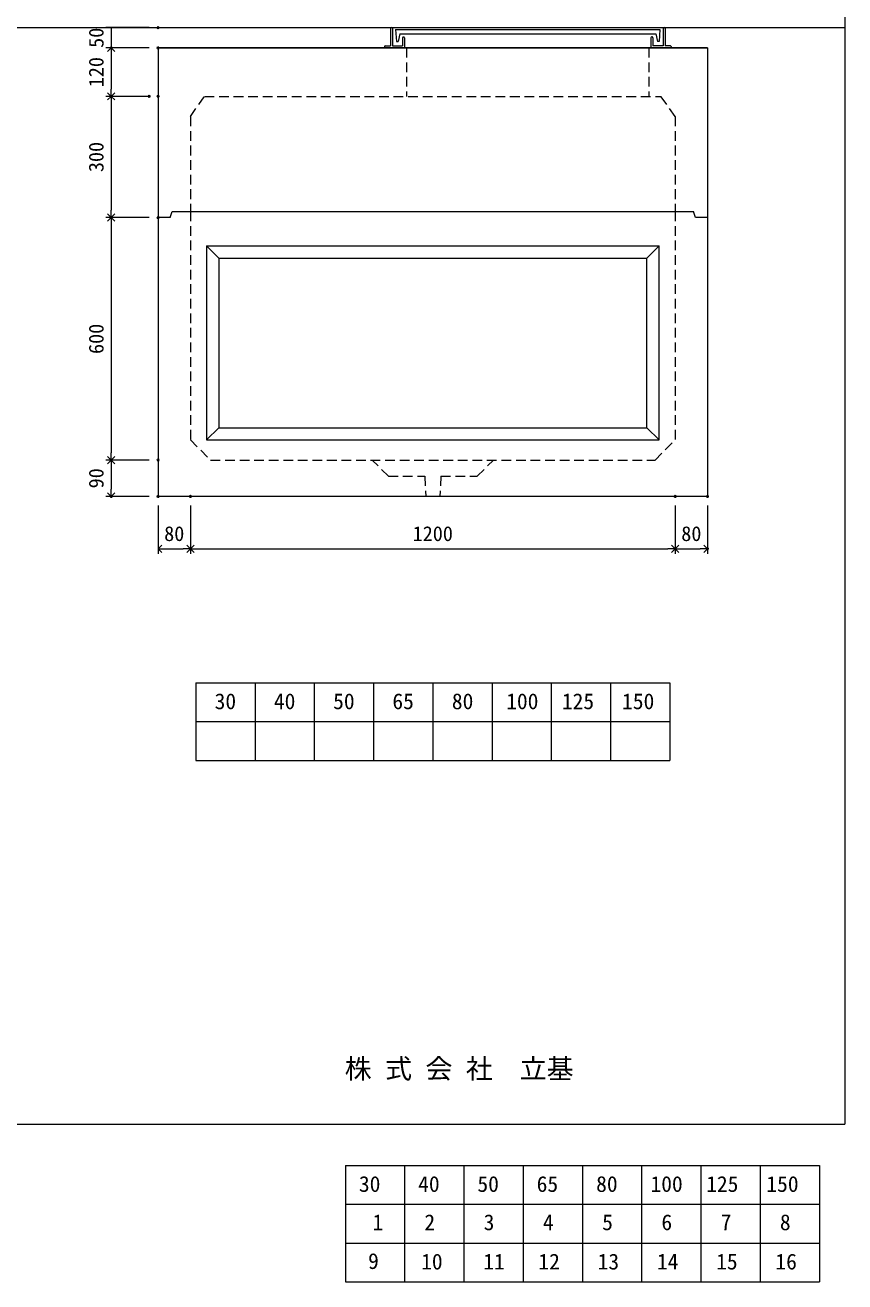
# Model space of a CAD drawing. Units: millimetres, scale not verified. Extents: x -6420 to 6420, y -3045 to 3045.
# Drawn here: x 4391 to 6420, y -3045 to 64 of the extents above; entities that cross this region are included whole.
import ezdxf
from ezdxf.enums import TextEntityAlignment as Align

# ---------------------------------------------------------------- set-up
doc = ezdxf.new("R2010")
doc.units = ezdxf.units.MM
doc.header["$LTSCALE"] = 20
doc.header["$PDMODE"] = 32
doc.header["$PDSIZE"] = 4
doc.linetypes.add('DASHED1', pattern=[1.8, 1.2, -0.6])
doc.layers.add('0-1_Defpoints', color=7, linetype='Continuous')
for name, color, linetype, lineweight in [('0-2_waku', 7, 'Continuous', 18), ('0-3_gaikei', 7, 'Continuous', 18), ('0-4_kakure', 7, 'DASHED1', 5), ('0-5_sunpou', 7, 'Continuous', 5), ('0-8_uchigawa', 6, 'Continuous', 18), ('0-A_futa', 3, 'Continuous', 18), ('0-B_GL', 4, 'Continuous', 18), ('0-D_文字１', 7, 'Continuous', 18), ('1-4_文字２', 7, 'Continuous', 5)]:
    doc.layers.add(name, color=color, linetype=linetype, lineweight=lineweight)
doc.styles.add('ＭＳ ゴシック', font='')
doc.styles.get('ＭＳ ゴシック').set_extended_font_data('MS Gothic')

# ---------------------------------------------------------------- blocks, each defined once
blk = doc.blocks.new('_Open90')
at = {"layer": '0-5_sunpou'}
blk.add_line((0, 0), (-1, 0), dxfattribs=at)
blk.add_lwpolyline([(-0.5, 0.5), (0, 0), (-0.5, -0.5)], dxfattribs=at)
blk = doc.blocks.new('D69')
at = {"layer": '0-1_Defpoints'}
for p in [(7303.24, 2169.83), (7187.22, 1569.83), (7303.24, 1569.83)]:
    blk.add_point(p, dxfattribs=at)
at = {"layer": '0-5_sunpou'}
for p, q in [((7281.24, 2169.83), (7174.22, 2169.83)), ((7187.22, 2151.83), (7187.22, 1587.83)), ((7281.24, 1569.83), (7174.22, 1569.83))]:
    blk.add_line(p, q, dxfattribs=at)
at = {"layer": '0-5_sunpou', "xscale": 18, "yscale": 18}
for p, rotation in [((7187.22, 2169.83), 90), ((7187.22, 1569.83), 270)]:
    blk.add_blockref('_Open90', p, dxfattribs=dict(at, rotation=rotation))
at = {"layer": '0-5_sunpou', "style": 'ＭＳ ゴシック'}
blk.add_text('600', height=36.66, rotation=90, dxfattribs=at).set_placement((7179.22, 1832.33), align=Align.BOTTOM_LEFT)
blk = doc.blocks.new('D70')
at = {"layer": '0-1_Defpoints'}
for p in [(7303.24, 1569.83), (7187.22, 1479.83), (7303.24, 1479.83)]:
    blk.add_point(p, dxfattribs=at)
at = {"layer": '0-5_sunpou'}
for p, q in [((7281.24, 1569.83), (7174.22, 1569.83)), ((7187.22, 1551.83), (7187.22, 1497.83)), ((7281.24, 1479.83), (7174.22, 1479.83))]:
    blk.add_line(p, q, dxfattribs=at)
at = {"layer": '0-5_sunpou', "xscale": 18, "yscale": 18}
for p, rotation in [((7187.22, 1569.83), 90), ((7187.22, 1479.83), 270)]:
    blk.add_blockref('_Open90', p, dxfattribs=dict(at, rotation=rotation))
at = {"layer": '0-5_sunpou', "style": 'ＭＳ ゴシック'}
blk.add_text('90', height=36.66, rotation=90, dxfattribs=at).set_placement((7179.22, 1499.83), align=Align.BOTTOM_LEFT)
blk = doc.blocks.new('D71')
at = {"layer": '0-1_Defpoints'}
for p in [(7303.24, 1479.83), (7383.24, 1479.83), (7383.24, 1350.51)]:
    blk.add_point(p, dxfattribs=at)
at = {"layer": '0-5_sunpou'}
for p, q in [((7303.24, 1457.83), (7303.24, 1337.51)), ((7383.24, 1457.83), (7383.24, 1337.51)), ((7321.24, 1350.51), (7365.24, 1350.51))]:
    blk.add_line(p, q, dxfattribs=at)
at = {"layer": '0-5_sunpou', "xscale": 18, "yscale": 18, "rotation": 180}
blk.add_blockref('_Open90', (7303.24, 1350.51), dxfattribs=at)
at = {"layer": '0-5_sunpou', "xscale": 18, "yscale": 18}
blk.add_blockref('_Open90', (7383.24, 1350.51), dxfattribs=at)
at = {"layer": '0-5_sunpou', "style": 'ＭＳ ゴシック'}
blk.add_text('80', height=36.66, dxfattribs=at).set_placement((7318.24, 1358.51), align=Align.BOTTOM_LEFT)
blk = doc.blocks.new('D72')
at = {"layer": '0-1_Defpoints'}
for p in [(7383.24, 1479.83), (8583.24, 1479.83), (8583.24, 1350.51)]:
    blk.add_point(p, dxfattribs=at)
at = {"layer": '0-5_sunpou'}
for p, q in [((7383.24, 1457.83), (7383.24, 1337.51)), ((8583.24, 1457.83), (8583.24, 1337.51)), ((7401.24, 1350.51), (8565.24, 1350.51))]:
    blk.add_line(p, q, dxfattribs=at)
at = {"layer": '0-5_sunpou', "xscale": 18, "yscale": 18, "rotation": 180}
blk.add_blockref('_Open90', (7383.24, 1350.51), dxfattribs=at)
at = {"layer": '0-5_sunpou', "xscale": 18, "yscale": 18}
blk.add_blockref('_Open90', (8583.24, 1350.51), dxfattribs=at)
at = {"layer": '0-5_sunpou', "style": 'ＭＳ ゴシック'}
blk.add_text('1200', height=36.66, dxfattribs=at).set_placement((7933.24, 1358.51), align=Align.BOTTOM_LEFT)
blk = doc.blocks.new('D73')
at = {"layer": '0-1_Defpoints'}
for p in [(8583.24, 1479.83), (8663.24, 1479.83), (8663.24, 1350.51)]:
    blk.add_point(p, dxfattribs=at)
at = {"layer": '0-5_sunpou'}
for p, q in [((8583.24, 1457.83), (8583.24, 1337.51)), ((8663.24, 1457.83), (8663.24, 1337.51)), ((8601.24, 1350.51), (8645.24, 1350.51))]:
    blk.add_line(p, q, dxfattribs=at)
at = {"layer": '0-5_sunpou', "xscale": 18, "yscale": 18, "rotation": 180}
blk.add_blockref('_Open90', (8583.24, 1350.51), dxfattribs=at)
at = {"layer": '0-5_sunpou', "xscale": 18, "yscale": 18}
blk.add_blockref('_Open90', (8663.24, 1350.51), dxfattribs=at)
at = {"layer": '0-5_sunpou', "style": 'ＭＳ ゴシック'}
blk.add_text('80', height=36.66, dxfattribs=at).set_placement((8598.24, 1358.51), align=Align.BOTTOM_LEFT)
blk = doc.blocks.new('D74')
at = {"layer": '0-1_Defpoints'}
for p in [(7303.24, 2589.83), (7187.22, 2469.83), (7303.24, 2469.83)]:
    blk.add_point(p, dxfattribs=at)
at = {"layer": '0-5_sunpou'}
for p, q in [((7281.24, 2589.83), (7174.22, 2589.83)), ((7187.22, 2571.83), (7187.22, 2487.83)), ((7281.24, 2469.83), (7174.22, 2469.83))]:
    blk.add_line(p, q, dxfattribs=at)
at = {"layer": '0-5_sunpou', "xscale": 18, "yscale": 18}
for p, rotation in [((7187.22, 2589.83), 90), ((7187.22, 2469.83), 270)]:
    blk.add_blockref('_Open90', p, dxfattribs=dict(at, rotation=rotation))
at = {"layer": '0-5_sunpou', "style": 'ＭＳ ゴシック'}
blk.add_text('120', height=36.66, rotation=90, dxfattribs=at).set_placement((7179.22, 2492.33), align=Align.BOTTOM_LEFT)
blk = doc.blocks.new('D75')
at = {"layer": '0-1_Defpoints'}
for p in [(7281.24, 2469.83), (7187.22, 2169.83), (7303.24, 2169.83)]:
    blk.add_point(p, dxfattribs=at)
at = {"layer": '0-5_sunpou'}
for p, q in [((7259.24, 2469.83), (7174.22, 2469.83)), ((7187.22, 2451.83), (7187.22, 2187.83)), ((7281.24, 2169.83), (7174.22, 2169.83))]:
    blk.add_line(p, q, dxfattribs=at)
at = {"layer": '0-5_sunpou', "xscale": 18, "yscale": 18}
for p, rotation in [((7187.22, 2469.83), 90), ((7187.22, 2169.83), 270)]:
    blk.add_blockref('_Open90', p, dxfattribs=dict(at, rotation=rotation))
at = {"layer": '0-5_sunpou', "style": 'ＭＳ ゴシック'}
blk.add_text('300', height=36.66, rotation=90, dxfattribs=at).set_placement((7179.22, 2282.33), align=Align.BOTTOM_LEFT)
blk = doc.blocks.new('D44')
at = {"layer": '0-1_Defpoints'}
for p in [(7303.24, 2639.83), (7187.22, 2589.83), (7303.24, 2589.83)]:
    blk.add_point(p, dxfattribs=at)
at = {"layer": '0-5_sunpou'}
for p, q in [((7281.24, 2639.83), (7174.22, 2639.83)), ((7187.22, 2639.83), (7187.22, 2589.83)), ((7281.24, 2589.83), (7174.22, 2589.83))]:
    blk.add_line(p, q, dxfattribs=at)
at = {"layer": '0-5_sunpou', "style": 'ＭＳ ゴシック'}
blk.add_text('50', height=36.66, rotation=90, dxfattribs=at).set_placement((7179.22, 2589.83), align=Align.BOTTOM_LEFT)

msp = doc.modelspace()

# ---------------------------------------------------------------- linework, layer by layer
at = {"layer": '0-2_waku'}
for p, q in [((6419.86, 3045.13), (6419.86, -2654.87)), ((4813.19, -1562.87), (4813.19, -1754.87)), ((4813.19, -1562.87), (4813.19, -1754.87)), ((4813.19, -1562.87), (4813.19, -1754.87)), ((4813.19, -1562.87), (4813.19, -1754.87)), ((4813.19, -1562.87), (5986.52, -1562.87)), ((4959.86, -1562.87), (4959.86, -1754.87)), ((5106.52, -1562.87), (5106.52, -1754.87)), ((5106.52, -1562.87), (5106.52, -1754.87)), ((5253.19, -1562.87), (5253.19, -1754.87)), ((5399.86, -1562.87), (5399.86, -1754.87)), ((5546.52, -1562.87), (5546.52, -1754.87)), ((5693.19, -1562.87), (5693.19, -1754.87)), ((5839.86, -1562.87), (5839.86, -1754.87)), ((5986.52, -1562.87), (5986.52, -1754.87)), ((4813.19, -1658.87), (5986.52, -1658.87)), ((4813.19, -1754.87), (5986.52, -1754.87)), ((-1740.14, -2654.87), (6419.86, -2654.87))]:
    msp.add_line(p, q, dxfattribs=at)
at = {"layer": '0-3_gaikei'}
for p, q in [((6079.86, 8.13), (4719.86, 8.13)), ((4719.86, 8.13), (6079.86, 8.13)), ((4749.86, -411.87), (4754.86, -396.87)), ((4749.86, -411.87), (4754.86, -396.87)), ((4754.86, -396.87), (6044.86, -396.87)), ((4754.86, -396.87), (6044.86, -396.87)), ((6049.86, -411.87), (6044.86, -396.87)), ((6049.86, -411.87), (6044.86, -396.87)), ((4749.86, -411.87), (4719.86, -411.87)), ((4749.86, -411.87), (4719.86, -411.87)), ((6079.86, -411.87), (6049.86, -411.87)), ((6079.86, -411.87), (6049.86, -411.87)), ((6079.86, -1101.87), (4719.86, -1101.87))]:
    msp.add_line(p, q, dxfattribs=at)
for points in [[(4719.86, 8.13), (4719.86, -411.87), (4719.86, -1101.87)], [(6079.86, 8.13), (6079.86, -411.87), (6079.86, -1101.87)]]:
    msp.add_lwpolyline(points, dxfattribs=at)
at = {"layer": '0-4_kakure'}
for p, q in [((5334.86, 8.13), (5334.86, -111.87)), ((5934.86, 8.13), (5934.86, -111.87)), ((4799.86, -161.87), (4834.86, -111.87)), ((4834.86, -111.87), (5964.86, -111.87)), ((4834.86, -111.87), (5964.86, -111.87)), ((5999.86, -161.87), (5964.86, -111.87)), ((5949.86, -1011.87), (5999.86, -961.87)), ((5289.86, -1051.87), (5249.86, -1011.87)), ((5289.86, -1051.87), (5379.86, -1051.87)), ((5379.86, -1051.87), (5382.36, -1101.87)), ((5419.86, -1051.87), (5417.36, -1101.87))]:
    msp.add_line(p, q, dxfattribs=at)
for points in [[(4799.86, -161.87), (4799.86, -396.87), (4799.86, -961.87)], [(5999.86, -161.87), (5999.86, -396.87), (5999.86, -961.87)], [(4799.86, -961.87), (4849.86, -1011.87), (5949.86, -1011.87)], [(5419.86, -1051.87), (5509.86, -1051.87), (5549.86, -1011.87)]]:
    msp.add_lwpolyline(points, dxfattribs=at)
at = {"layer": '0-8_uchigawa'}
for p, q in [((4839.86, -481.87), (5959.86, -481.87)), ((4839.86, -481.87), (4839.86, -961.87)), ((4839.86, -481.87), (4869.86, -511.87)), ((5959.86, -481.87), (5929.86, -511.87)), ((5959.86, -961.87), (5959.86, -481.87)), ((4869.86, -511.87), (5929.86, -511.87)), ((4869.86, -511.87), (4869.86, -931.87)), ((5929.86, -931.87), (5929.86, -511.87)), ((4839.86, -961.87), (4869.86, -931.87)), ((4869.86, -931.87), (5929.86, -931.87)), ((5959.86, -961.87), (5929.86, -931.87)), ((4839.86, -961.87), (5959.86, -961.87))]:
    msp.add_line(p, q, dxfattribs=at)
at = {"layer": '0-A_futa'}
for p, q in [((5294.85, 56.13), (5294.85, 13.13)), ((5296.85, 58.13), (5299.85, 58.13)), ((5299.85, 58.13), (5299.85, 13.13)), ((5307.67, 53.63), (5962, 53.63)), ((5307.67, 53.63), (5310.16, 23.63)), ((5318.19, 42.63), (5313.87, 23.63)), ((5318.19, 42.63), (5951.52, 42.63)), ((5324.85, 33.13), (5324.85, 13.13)), ((5326.85, 35.13), (5327.85, 35.13)), ((5329.85, 33.13), (5329.85, 8.13)), ((5939.86, 33.13), (5939.86, 8.13)), ((5942.86, 35.13), (5941.86, 35.13)), ((5944.86, 33.13), (5944.86, 13.13)), ((5951.52, 42.63), (5955.84, 23.63)), ((5962, 53.63), (5959.75, 23.63)), ((5969.86, 58.13), (5972.86, 58.13)), ((5974.86, 56.13), (5974.86, 13.13)), ((5279.85, 11.13), (5279.85, 10.13)), ((5281.85, 13.13), (5294.85, 13.13)), ((5334.86, 8.13), (5281.85, 8.13)), ((5299.85, 13.13), (5324.85, 13.13)), ((5310.16, 23.63), (5313.87, 23.63)), ((5939.86, 8.13), (5987.86, 8.13)), ((5959.75, 23.63), (5955.84, 23.63)), ((5987.86, 13.13), (5974.86, 13.13)), ((5989.86, 11.13), (5989.86, 10.13))]:
    msp.add_line(p, q, dxfattribs=at)
msp.add_lwpolyline([(5969.86, 58.13), (5969.86, 13.13), (5944.86, 13.13)], dxfattribs=at)
for centre, start, end in [((5296.85, 56.13), 90, 180), ((5326.85, 33.13), 90, 180), ((5327.85, 33.13), 0, 90), ((5941.86, 33.13), 90, 180), ((5942.86, 33.13), 0, 90), ((5972.86, 56.13), 0, 90), ((5281.85, 11.13), 90, 180), ((5281.85, 10.13), 180, 270), ((5987.86, 11.13), 0, 90), ((5987.86, 10.13), 270, 0)]:
    msp.add_arc(centre, 2, start, end, dxfattribs=at)
at = {"layer": '0-B_GL'}
msp.add_line((-1740.14, 58.13), (6419.86, 58.13), dxfattribs=at)
at = {"layer": '1-4_文字２'}
for p, q in [((5183.39, -2757.27), (5183.39, -2949.27)), ((5183.39, -2757.27), (5183.39, -2949.27)), ((5183.39, -2757.27), (5183.39, -2949.27)), ((5183.39, -2757.27), (5183.39, -2949.27)), ((5183.39, -2757.27), (6356.72, -2757.27)), ((5183.39, -2757.27), (5183.39, -2949.27)), ((5183.39, -2757.27), (5183.39, -2949.27)), ((5183.39, -2757.27), (5183.39, -2949.27)), ((5183.39, -2757.27), (5183.39, -2949.27)), ((5183.39, -2757.27), (6356.72, -2757.27)), ((5330.06, -2757.27), (5330.06, -2949.27)), ((5330.06, -2757.27), (5330.06, -2949.27)), ((5476.72, -2757.27), (5476.72, -2949.27)), ((5476.72, -2757.27), (5476.72, -2949.27)), ((5476.72, -2757.27), (5476.72, -2949.27)), ((5476.72, -2757.27), (5476.72, -2949.27)), ((5623.39, -2757.27), (5623.39, -2949.27)), ((5623.39, -2757.27), (5623.39, -2949.27)), ((5770.06, -2757.27), (5770.06, -2949.27)), ((5770.06, -2757.27), (5770.06, -2949.27)), ((5916.72, -2757.27), (5916.72, -2949.27)), ((5916.72, -2757.27), (5916.72, -2949.27)), ((6063.39, -2757.27), (6063.39, -2949.27)), ((6063.39, -2757.27), (6063.39, -2949.27)), ((6210.06, -2757.27), (6210.06, -2949.27)), ((6210.06, -2757.27), (6210.06, -2949.27)), ((6356.72, -2757.27), (6356.72, -2949.27)), ((6356.72, -2757.27), (6356.72, -2949.27)), ((5183.39, -2853.27), (6356.72, -2853.27)), ((5183.39, -2853.27), (6356.72, -2853.27)), ((5183.39, -2949.27), (6356.72, -2949.27)), ((5183.39, -2949.27), (6356.72, -2949.27)), ((5183.39, -2949.27), (5183.39, -3045.27)), ((5183.39, -2949.27), (5183.39, -3045.27)), ((5183.39, -2949.27), (5183.39, -3045.27)), ((5183.39, -2949.27), (5183.39, -3045.27)), ((5183.39, -2949.27), (6356.72, -2949.27)), ((5183.39, -2949.27), (5183.39, -3045.27)), ((5183.39, -2949.27), (5183.39, -3045.27)), ((5183.39, -2949.27), (5183.39, -3045.27)), ((5183.39, -2949.27), (5183.39, -3045.27)), ((5183.39, -2949.27), (6356.72, -2949.27)), ((5330.06, -2949.27), (5330.06, -3045.27)), ((5330.06, -2949.27), (5330.06, -3045.27)), ((5476.72, -2949.27), (5476.72, -3045.27)), ((5476.72, -2949.27), (5476.72, -3045.27)), ((5476.72, -2949.27), (5476.72, -3045.27)), ((5476.72, -2949.27), (5476.72, -3045.27)), ((5623.39, -2949.27), (5623.39, -3045.27)), ((5623.39, -2949.27), (5623.39, -3045.27)), ((5770.06, -2949.27), (5770.06, -3045.27)), ((5770.06, -2949.27), (5770.06, -3045.27)), ((5916.72, -2949.27), (5916.72, -3045.27)), ((5916.72, -2949.27), (5916.72, -3045.27)), ((6063.39, -2949.27), (6063.39, -3045.27)), ((6063.39, -2949.27), (6063.39, -3045.27)), ((6210.06, -2949.27), (6210.06, -3045.27)), ((6210.06, -2949.27), (6210.06, -3045.27)), ((6356.72, -2949.27), (6356.72, -3045.27)), ((6356.72, -2949.27), (6356.72, -3045.27)), ((5183.39, -3045.27), (6356.72, -3045.27)), ((5183.39, -3045.27), (6356.72, -3045.27))]:
    msp.add_line(p, q, dxfattribs=at)

# ---------------------------------------------------------------- block references
at = {"layer": '0-5_sunpou'}
for name in ['D44', 'D74', 'D75', 'D69', 'D70', 'D71', 'D72', 'D73']:
    msp.add_blockref(name, (-2583.38, -2581.71), dxfattribs=at)

# ---------------------------------------------------------------- texts
at = {"layer": '0-D_文字１', "style": 'ＭＳ ゴシック'}
for s, height, p in [('30', 39.1, (4859.77, -1639.96)), ('40', 39.1, (5006.44, -1639.96)), ('50', 39.1, (5153.1, -1639.96)), ('65', 39.1, (5299.77, -1639.96)), ('80', 39.1, (5446.98, -1639.96)), ('100', 39.1, (5581.48, -1639.96)), ('125', 39.1, (5719.33, -1639.96)), ('150', 39.1, (5868.35, -1639.96)), (' 株 式 会 社\u3000立基', 48.88, (5148.57, -2556.68))]:
    msp.add_text(s, height=height, dxfattribs=at).set_placement(p, align=Align.BOTTOM_LEFT)
at = {"layer": '1-4_文字２', "style": 'ＭＳ ゴシック'}
for s, p in [('30', (5216.93, -2834.36)), ('30', (5216.93, -2834.36)), ('40', (5363.59, -2834.36)), ('40', (5363.59, -2834.36)), ('50', (5510.26, -2834.36)), ('50', (5510.26, -2834.36)), ('65', (5656.93, -2834.36)), ('65', (5656.93, -2834.36)), ('80', (5804.14, -2834.36)), ('80', (5804.14, -2834.36)), ('100', (5938.64, -2834.36)), ('100', (5938.64, -2834.36)), ('125', (6076.49, -2834.36)), ('125', (6076.49, -2834.36)), ('150', (6225.5, -2834.36)), ('150', (6225.5, -2834.36)), ('1', (5250.46, -2929.08)), ('2', (5379.04, -2929.08)), ('3', (5525.71, -2929.08)), ('4', (5672.37, -2929.08)), ('5', (5819.04, -2929.08)), ('6', (5965.71, -2929.08)), ('7', (6112.37, -2929.08)), ('8', (6259.04, -2929.08)), ('9', (5239.7, -3025.08)), ('10', (5370.92, -3026.36)), ('11', (5524.92, -3026.36)), ('12', (5661.2, -3026.36)), ('13', (5807.86, -3026.36)), ('14', (5954.53, -3026.36)), ('15', (6101.2, -3026.36)), ('16', (6247.86, -3026.36))]:
    msp.add_text(s, height=39.1, dxfattribs=at).set_placement(p, align=Align.BOTTOM_LEFT)

doc.saveas('drawing.dxf')
